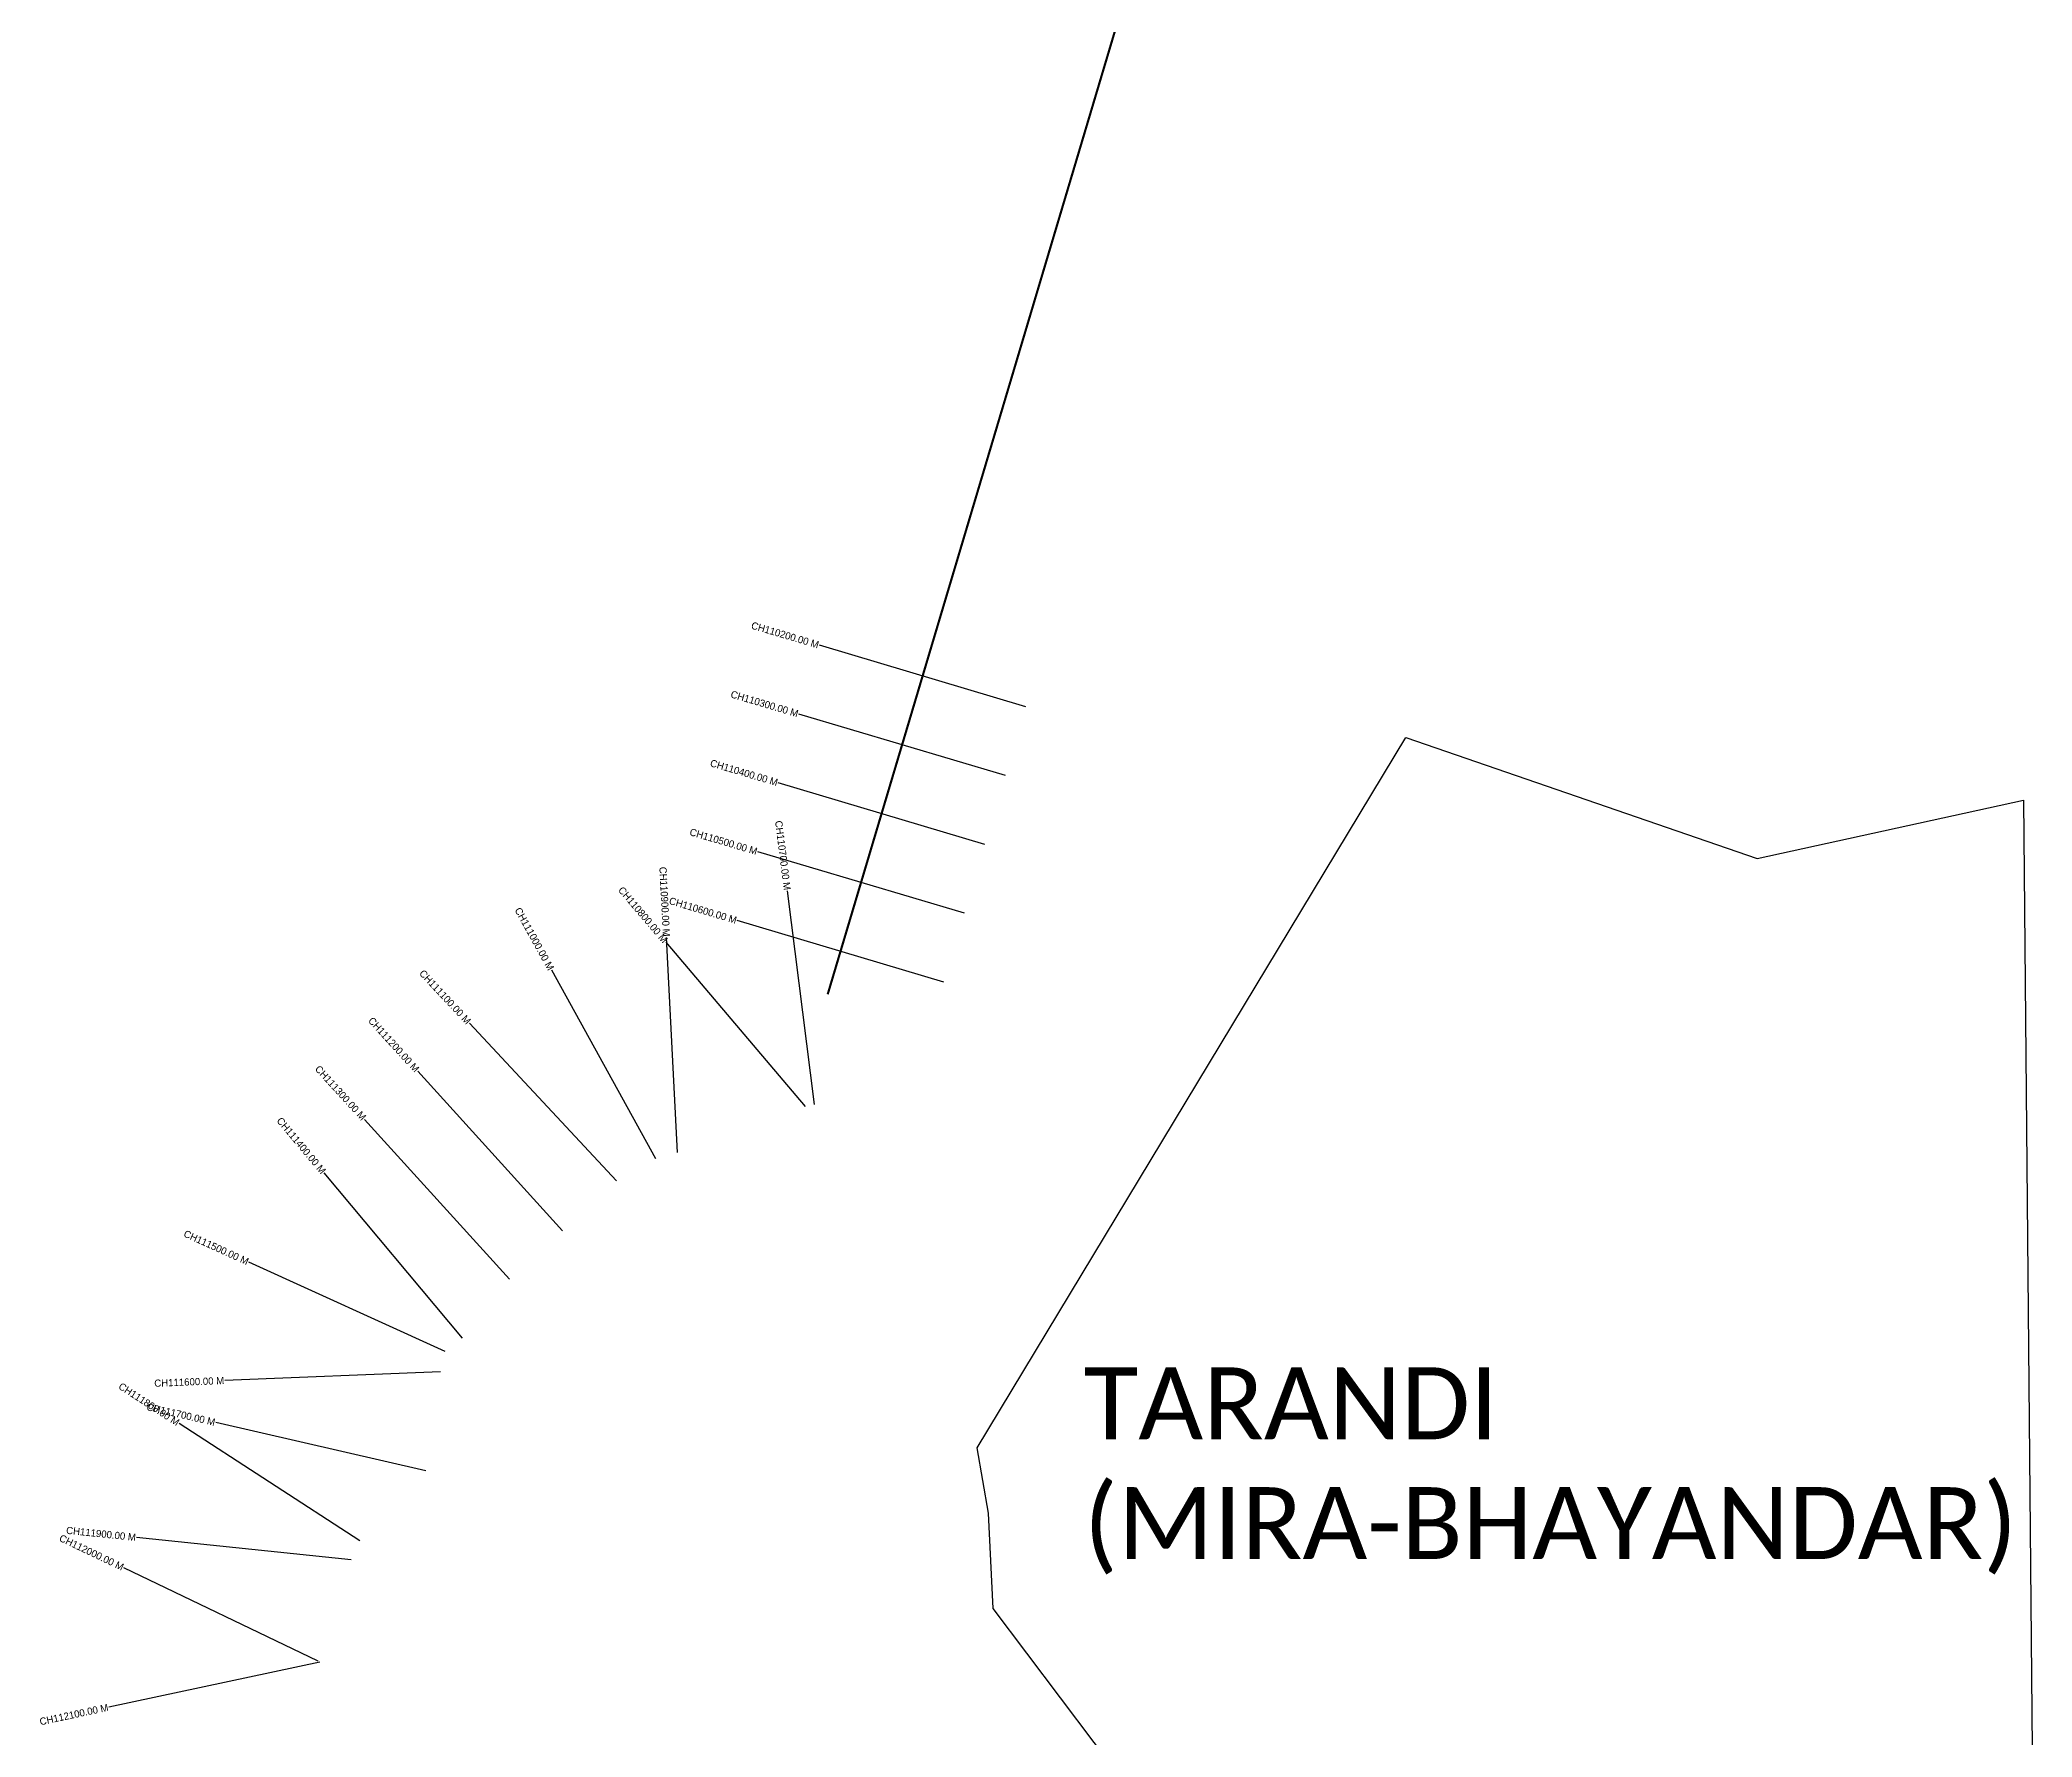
# Model space of a CAD drawing. Header units: metres. Extents: x 265666 to 270041, y 2133218 to 2142680.
# Drawn here: x 266956 to 269729, y 2135587 to 2137949 of the extents above; entities that cross this region are included whole.
import ezdxf
from ezdxf.enums import TextEntityAlignment as Align

# ---------------------------------------------------------------- set-up
doc = ezdxf.new("R2010")
doc.units = ezdxf.units.M
for name, color, linetype in [('CS', 134, 'Continuous'), ('CSMark', 6, 'Continuous'), ('NATURALLY PROTECTED', 3, 'Continuous'), ('VILLAGE NAME', 250, 'Continuous')]:
    doc.layers.add(name, color=color, linetype=linetype)

msp = doc.modelspace()

# ---------------------------------------------------------------- linework, layer by layer
at = {"color": 6}
for points in [[(268517.2, 2135454.8), (268283.1, 2135765.7), (268276.7, 2135898.4), (268260.8, 2135989.3), (268857.3, 2136978.2)], [(268857.3, 2136978.2), (269346.2, 2136809.5), (269716.8, 2136890.9), (269728.8, 2135570.4)]]:
    msp.add_lwpolyline(points, dxfattribs=at)
at = {"layer": 'CS'}
for p, q in [((268328.7, 2137020.9), (268041.2, 2137106.6)), ((268300.1, 2136925), (268012.6, 2137010.7)), ((268271.5, 2136829.2), (267984, 2136914.9)), ((268243, 2136733.4), (267955.5, 2136819.1)), ((268034.3, 2136467.1), (267996.7, 2136764.7)), ((267844, 2136400.3), (267828.6, 2136699.9)), ((268214.4, 2136637.5), (267926.9, 2136723.2)), ((268021.9, 2136464.5), (267828, 2136693.4)), ((267813.7, 2136391.6), (267668.7, 2136654.2)), ((267758.7, 2136360.9), (267554.2, 2136580.5)), ((267684, 2136291.5), (267482.4, 2136513.7)), ((267609.9, 2136224.3), (267408.3, 2136446.5)), ((267544.7, 2136141.8), (267352.3, 2136372)), ((267520.3, 2136123.6), (267247.2, 2136247.7)), ((267513.8, 2136095.2), (267214, 2136083.1)), ((267401.9, 2135859.8), (267150.2, 2136023)), ((267493.7, 2135957.3), (267201.3, 2136024.6)), ((267389.5, 2135833.5), (267091.1, 2135864.6)), ((267343.9, 2135692.6), (267073.3, 2135822.2)), ((267346, 2135691), (267052.6, 2135628.6))]:
    msp.add_line(p, q, dxfattribs=at)
at = {"layer": 'NATURALLY PROTECTED', "const_width": 3, "flags": 128}
msp.add_lwpolyline([(268710.3, 2138826.2), (268052.8, 2136620.6)], dxfattribs=at)

# ---------------------------------------------------------------- texts
at = {"layer": 'CSMark'}
for s, rotation, p in [('CH110200.00 M', 343.4004, (268040.2, 2137106.8)), ('CH110300.00 M', 343.4004, (268011.6, 2137011)), ('CH110400.00 M', 343.4004, (267983.1, 2136915.2)), ('CH110500.00 M', 343.4004, (267954.5, 2136819.3)), ('CH110700.00 M', 277.1882, (267996.6, 2136765.7)), ('CH110900.00 M', 272.9414, (267828.5, 2136700.9)), ('CH110800.00 M', 310.2747, (267827.3, 2136694.1)), ('CH110600.00 M', 343.4004, (267925.9, 2136723.5)), ('CH111000.00 M', 298.9035, (267668.2, 2136655.1)), ('CH111100.00 M', 312.9524, (267553.6, 2136581.2)), ('CH111200.00 M', 312.2192, (267481.7, 2136514.5)), ('CH111300.00 M', 312.2192, (267407.7, 2136447.3)), ('CH111400.00 M', 309.8866, (267351.6, 2136372.7)), ('CH111500.00 M', 335.5557, (267246.3, 2136248.1)), ('CH111600.00 M', 2.3049, (267213, 2136083.1)), ('CH111800.00 M', 327.0321, (267149.3, 2136023.6)), ('CH111700.00 M', 347.0445, (267200.3, 2136024.8)), ('CH112000.00 M', 334.4018, (267072.4, 2135822.7)), ('CH111900.00 M', 354.0624, (267090.1, 2135864.7)), ('CH112100.00 M', 12.021, (267051.6, 2135628.3))]:
    msp.add_text(s, height=10, rotation=rotation, dxfattribs=at).set_placement(p, align=Align.MIDDLE_RIGHT)
at = {"layer": 'VILLAGE NAME', "insert": (268409.1, 2136101.3), "char_height": 100, "attachment_point": 1}
msp.add_mtext_dynamic_manual_height_columns('{\\fCalibri|b0|i0|c0|p34;TARANDI (MIRA-BHAYANDAR)}', width=1449.11, gutter_width=643.2, heights=[0], dxfattribs=at)

doc.saveas('drawing.dxf')
